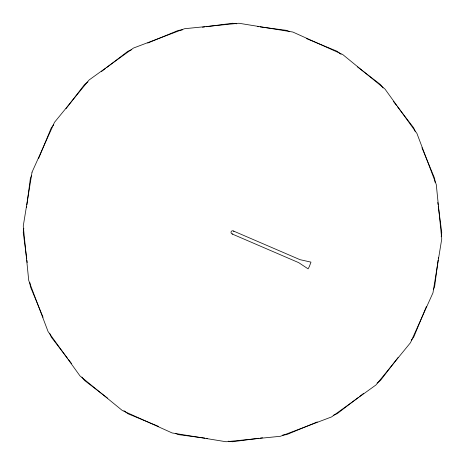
<?xml version="1.0" encoding="UTF-8"?>
<svg xmlns="http://www.w3.org/2000/svg" width="465" height="465" viewBox="0 0 465 465"><rect width="100%" height="100%" fill="white"/><g stroke="black" fill="none" stroke-linecap="round" stroke-linejoin="round"><path stroke-width="0.7" d="M23.802 228.303L23.25 232.5L26.738 258.976M26.517 207.663L26.708 206.245M26.894 204.821L30.382 178.345L31.451 175.758M438.106 260.179L434.618 286.655L433.549 289.242M438.292 258.755L438.483 257.337M441.198 236.697L441.75 232.5L438.263 206.024M38.595 158.519L51.284 127.875L53.725 124.696M426.405 306.481L413.716 337.125L411.275 340.304M66.024 108.665L84.537 84.537L87.897 81.962M398.023 357.579L380.463 380.463L377.103 383.038M101.562 71.476L105.549 68.413M106.688 67.541L127.875 51.284L131.787 49.662M358.312 397.459L337.125 413.716L333.213 415.338M359.451 396.587L363.438 393.524M147.701 43.071L178.345 30.382L182.542 29.83M317.299 421.929L286.655 434.618L282.458 435.17M202.467 27.203L204.6 26.924M206.024 26.738L232.5 23.25L236.697 23.802M258.976 438.263L232.5 441.75L228.303 441.198M260.4 438.077L262.533 437.798M257.337 26.517L258.755 26.708M260.179 26.894L286.655 30.382L289.242 31.451M204.821 438.106L178.345 434.618L175.758 433.549M206.245 438.292L207.663 438.483M306.481 38.595L337.125 51.284L341.054 54.3M158.519 426.405L127.875 413.716L123.946 410.7M233.593 231.082L299.977 259.662L310.975 262.12L309.37 266.492L308.103 268.857L298.699 262.644L232.273 234.04M357.568 66.972L380.463 84.537L383.038 87.897M107.432 398.028L84.537 380.463L81.962 377.103M393.524 101.562L396.587 105.549M397.459 106.688L413.716 127.875L415.338 131.787M67.541 358.312L51.284 337.125L49.662 333.213M68.413 359.451L71.476 363.438M421.929 147.701L434.618 178.345L435.17 182.542M43.071 317.299L30.382 286.655L29.83 282.458M437.798 202.467L438.077 204.6M26.924 260.4L27.203 262.533M232.796 233.988A1.622 1.622 0 0 1 231.146 231.715A1.622 1.622 0 0 1 233.936 231.425M32.038 172.155L23.25 226.095L28.725 280.471L48.081 331.58L80.009 375.935L122.33 410.514L172.155 432.962L226.095 441.75L280.471 436.275L331.58 416.919L375.935 384.991L410.514 342.67L432.962 292.845L441.75 238.905L436.275 184.529L416.919 133.42L384.991 89.065L342.67 54.486L292.845 32.038L238.905 23.25L184.529 28.725L133.42 48.081L89.065 80.009L54.486 122.33L32.038 172.155"/></g></svg>
